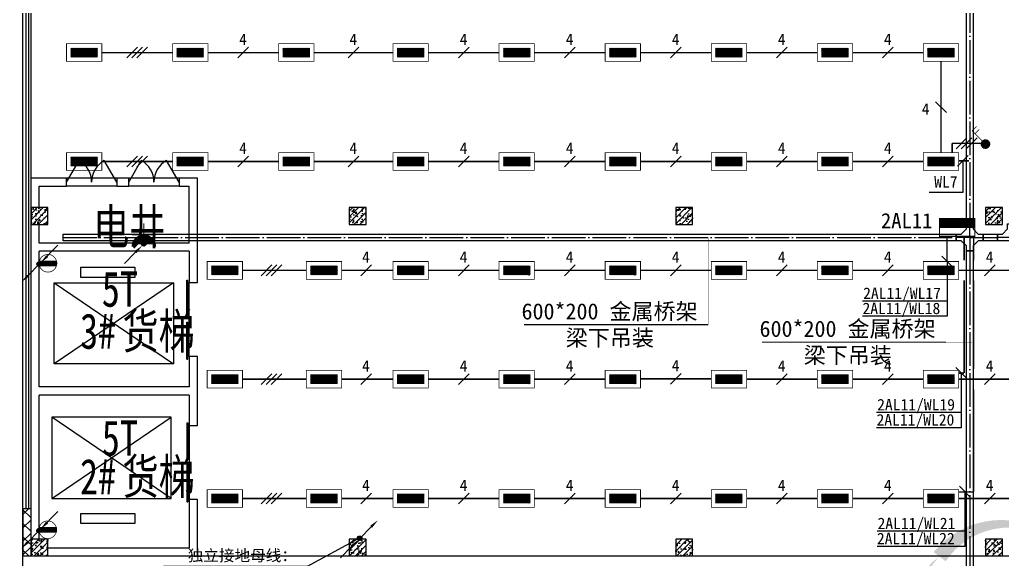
# Model space of a CAD drawing. Header units: millimetres. Extents: x -633009578 to 5705885, y -633235091 to 2571734.
# Drawn here: x 2777481 to 2806670, y 1923800 to 1939829 of the extents above; entities that cross this region are included whole.
import ezdxf

# ---------------------------------------------------------------- set-up
doc = ezdxf.new("R2010")
doc.units = ezdxf.units.MM
doc.header["$LTSCALE"] = 1000
doc.header["$MEASUREMENT"] = 0
doc.linetypes.add('DOTE', pattern=[2.4200000000000004, 2, -0.2, 0.02, -0.2])
doc.layers.get('0').update_dxf_attribs({"color": 9})
for name, color, linetype in [('3T_WOOD', 21, 'Continuous'), ('A-COLUM(柱)', 255, 'Continuous'), ('A-DOOR(门）', 4, 'Continuous'), ('A-F-AREA(计算)', 5, 'Continuous'), ('A-FLOR(看线)', 8, 'Continuous'), ('A-HATH(填充)', 8, 'Continuous'), ('A-STAR(楼梯)', 51, 'Continuous'), ('A-TEXT(房间)', 243, 'Continuous'), ('A-WALL(墙)', 255, 'Continuous'), ('A-WINDOW（窗）', 4, 'Continuous'), ('DIM_MODI', 6, 'Continuous'), ('WALL', 9, 'Continuous'), ('电-弱电平面-箭头', 3, 'Continuous'), ('电-强电平面-标注', 3, 'Continuous'), ('电-强电平面-线缆', 3, 'Continuous'), ('电-桥架', 4, 'Continuous'), ('设备-插座', 3, 'Continuous'), ('设备-照明', 3, 'Continuous'), ('设备-箱柜', 3, 'Continuous')]:
    doc.layers.add(name, color=color, linetype=linetype)
doc.styles.add('_TCH', font='simhei.ttf', dxfattribs={"width": 0.75, "bigfont": 'hztxt.shx'})
doc.styles.add('ELEC-DIM', font='simhei.ttf')
doc.styles.add('IDQSTYLE', font='simhei.ttf', dxfattribs={"width": 0.707, "bigfont": 'hztxt.shx'})

# ---------------------------------------------------------------- blocks, each defined once
blk = doc.blocks.new('$DorLib2D$00000231')
at = {"color": 0}
for p, q in [((-0.4999999999999947, 7.105427357601002e-15), (-0.2500000000000284, 0.4330127018921708)), ((0.5000000000000053, 7.105427357601002e-15), (0.250000000000032, 0.4330127018921708))]:
    blk.add_line(p, q, dxfattribs=at)
for centre, radius, start, end in [((-0.4999999999996803, 3.055333763768431e-13), 0.499999999999681, 0, 59.99999999996344), ((0.5000000000000426, -2.486899575160351e-14), 0.4999999999999835, 120.0000000000366, 180)]:
    blk.add_arc(centre, radius, start, end, dxfattribs=at)
blk = doc.blocks.new('$DORLIB2D$00000127')
at = {"color": 0}
for points in [[(-0.5333333333328483, 0.7948983154366971), (-0.5333333333328483, 0.690405644187237)], [(-0.03333333333284827, 0.7948983154366971), (-0.5333333333328483, 0.7948983154366971)], [(-0.03333333333284827, 0.690405644187237), (-0.5333333333328483, 0.690405644187237)], [(-0.03333333333284827, 0.7948983154366971), (-0.03333333333284827, 0.690405644187237)], [(0.5333333333328483, 0.7948983154366971), (0.03333333333284827, 0.7948983154366971)], [(0.03333333333284827, 0.7948983154366971), (0.03333333333284827, 0.690405644187237)], [(0.5333333333328483, 0.690405644187237), (0.03333333333284827, 0.690405644187237)], [(0.5333333333328483, 0.7948983154366971), (0.5333333333328483, 0.690405644187237)], [(0.5, 0.4999999999999858), (-0.5, 0.4999999999999858)]]:
    blk.add_lwpolyline(points, dxfattribs=at)
blk = doc.blocks.new('_FZH')
h = blk.add_hatch()
h.set_pattern_fill('钢筋混凝土', color=256, scale=0.1, style=0)
h.set_pattern_definition([(45, (0, 0), (-0.1767766952966369, 0.1767766952966369), []), (50, (0, 0), (0.7172601826007535, -0.06275213498259512), [0.07500000000000001, -0.8250000000000001]), (355, (0, 0), (-0.138751333613, 0.7521921337000119), [0.06, -0.66]), (100.4514, (0.05977168000000001, -0.00522934), (0.5785093817140216, 0.6894395420609536), [0.06374019, -0.701142112]), (46.1842, (0, 0.2), (1.067241048625645, -0.1655190143290181), [0.1125, -1.2375]), (96.6356, (0.088936745, 0.186206693), (0.9346627055487033, 0.9741178709004418), [0.095610288, -1.051713]), (351.1842, (0, 0.2), (0.9346619451336272, 0.9741186009253247), [0.09000000000000001, -0.9900000000000001]), (21, (0.1, 0.15), (0.5969070521184617, -0.4026188906653388), [0.07500000000000001, -0.8250000000000001]), (326, (0.1, 0.15), (0.2433153319215824, 0.7251500450468529), [0.06, -0.66]), (71.4514, (0.149742233, 0.116448394), (0.84022262858149, 0.3225304967099524), [0.06374019, -0.701142112]), (37.50000000000001, (0, 0), (0.01215985531729062, 0.3328938538313115), [0, -0.652, 0, -0.67, 0, -0.6625000000000001]), (7.499999999999999, (0, 0), (0.2630695374421486, 0.3944117118823603), [0, -0.382, 0, -0.637, 0, -0.2525]), (-32.5, (-0.223, 0), (0.533822436172409, -0.02255487173437976), [0, -0.25, 0, -0.78, 0, -1.035]), (-42.5, (-0.323, 0), (0.5831861693423862, 0.1001049823323177), [0, -0.325, 0, -0.518, 0, -0.735])])
h.paths.add_polyline_path([(-0.5, -0.5), (0.5, -0.5), (0.5, 0.5), (-0.5, 0.5)])
blk.add_lwpolyline([(-0.5, -0.5), (0.5, -0.5), (0.5, 0.5), (-0.5, 0.5)], close=True)
blk = doc.blocks.new('$TCHSYS$WIN2D')
for p, q in [((-0.5, 0.5), (0.5, 0.5)), ((-0.5, 0.5), (-0.4999999999999999, -0.5)), ((0.5, 0.1666666666666666), (-0.5, 0.1666666666666666)), ((0.5, -0.1666666666666667), (-0.5, -0.1666666666666667)), ((-0.4999999999999999, -0.5), (0.5, -0.5))]:
    blk.add_line(p, q)
blk = doc.blocks.new('9-3-1')
at = {"layer": 'A-HATH(填充)'}
h = blk.add_hatch(dxfattribs=at)
h.set_pattern_fill('多孔材料', color=256, scale=100, style=0)
h.set_pattern_definition([(45, (-1310357.920547385, -2.793967723846436e-09), (-200.0002033111466, 200.0002033111467), []), (135, (-1310357.920547385, -2.793967723846436e-09), (-200.0002033111467, -200.0002033111466), [])])
h.paths.add_polyline_path([(1121940.598288325, 1245922.080887664), (1121940.598288322, 1247322.080887347), (1121700.598288321, 1247322.080887347), (1121700.598288325, 1245922.080887664)])
at = {"layer": 'A-DOOR(门）'}
for p, q in [((1124490.598288379, 1257142.080887664), (1122990.598288379, 1257142.080887664)), ((1124490.598288379, 1256902.080887664), (1122990.598288379, 1256902.080887664)), ((1126340.598288351, 1257142.080887664), (1124840.598288351, 1257142.080887664)), ((1126340.598288351, 1256902.080887664), (1124840.598288351, 1256902.080887664))]:
    blk.add_line(p, q, dxfattribs=at)
at = {"layer": 'A-F-AREA(计算)'}
blk.add_lwpolyline([(1121700.575826842, 1313862.080936), (1255980.575826842, 1313862.080936), (1255980.575826842, 1177782.080936), (1121700.575826842, 1177782.080936)], close=True, dxfattribs=at)
at = {"layer": 'A-FLOR(看线)'}
blk.add_lwpolyline([(1122440.598288325, 1245922.080887664), (1188740.598288325, 1245922.080887664)], dxfattribs=at)
at = {"layer": 'A-STAR(楼梯)'}
for points in [[(1123421.714317804, 1254197.802236868), (1123421.714317804, 1254497.802236868), (1125021.714317804, 1254497.802236868), (1125021.714317804, 1254197.802236868)], [(1126175.243463152, 1254038.481214155), (1126175.243463152, 1251628.481214155), (1122625.243463152, 1251628.481214155), (1122625.243463152, 1254038.481214155)], [(1126103.462873227, 1247632.080887426), (1126103.462873227, 1250042.080887426), (1122553.462873227, 1250042.080887426), (1122553.462873227, 1247632.080887426)], [(1123421.714317804, 1246888.389134996), (1123421.714317804, 1247188.389134996), (1125021.714317804, 1247188.389134996), (1125021.714317804, 1246888.389134996)]]:
    blk.add_lwpolyline(points, close=True, dxfattribs=at)
for points in [[(1122625.243463152, 1254038.481214155), (1126175.243463152, 1251628.481214155)], [(1126175.243463152, 1254038.481214155), (1122625.243463152, 1251628.481214155)], [(1122553.462873227, 1247632.080887426), (1126103.462873227, 1250042.080887426)], [(1126103.462873227, 1247632.080887426), (1122553.462873227, 1250042.080887426)]]:
    blk.add_lwpolyline(points, dxfattribs=at)
at = {"layer": 'A-WALL(墙)'}
for p, q in [((1121940.598288116, 1256272.080887693), (1121940.598288143, 1257142.08088775)), ((1122990.598288574, 1257142.080887746), (1121940.598288143, 1257142.08088775)), ((1122180.598288133, 1256272.080887693), (1122180.598288143, 1256902.080887658)), ((1122180.598288143, 1256902.080887658), (1122990.598288573, 1256902.080887762)), ((1122990.598288573, 1256902.080887762), (1122990.598288574, 1257142.080887746)), ((1124840.598288573, 1257142.080887746), (1124490.598288573, 1257142.080887746)), ((1124490.598288573, 1257142.080887746), (1124490.598288574, 1256902.080887762)), ((1124490.598288574, 1256902.080887762), (1124840.598288573, 1256902.080887762)), ((1124840.598288573, 1256902.080887762), (1124840.598288573, 1257142.080887746)), ((1126880.59828844, 1257142.08088775), (1126340.598288574, 1257142.080887746)), ((1126340.598288574, 1257142.080887746), (1126340.598288573, 1256902.080887762)), ((1126340.598288573, 1256902.080887762), (1126640.598288606, 1256902.080887658)), ((1126640.598288607, 1255212.080888424), (1126640.598288606, 1256902.080887658)), ((1126880.598288619, 1255092.080888363), (1126880.59828844, 1257142.08088775)), ((1121940.598288385, 1255092.080888363), (1121940.598288299, 1255772.080887692)), ((1122180.59828848, 1255212.080888424), (1122180.598288428, 1255772.080887693)), ((1126640.598288607, 1255212.080888424), (1122180.59828848, 1255212.080888424)), ((1121940.598288385, 1250822.080887864), (1121940.598288385, 1255092.080888363)), ((1122180.59828837, 1250942.080887901), (1122180.59828837, 1254972.080888357)), ((1126640.598288603, 1254972.080888357), (1122180.59828837, 1254972.080888357)), ((1126640.598288603, 1254972.080888357), (1126640.598288651, 1254042.080887347)), ((1126880.598288576, 1254042.080887347), (1126880.598288619, 1255092.080888363)), ((1126640.598288651, 1254042.080887347), (1126880.598288576, 1254042.080887347)), ((1126880.598288576, 1251842.080887855), (1126640.598288652, 1251842.080887855)), ((1126640.598288652, 1251842.080887855), (1126640.598288605, 1250942.080887901)), ((1126880.59828862, 1250822.080887864), (1126880.598288576, 1251842.080887855)), ((1121940.598288385, 1246422.080887664), (1121940.598288385, 1250822.080887864)), ((1126640.598288605, 1250942.080887901), (1122180.59828837, 1250942.080887901)), ((1126880.598288577, 1249802.080887855), (1126880.59828862, 1250822.080887864)), ((1122180.598288385, 1246422.080887664), (1122180.598288458, 1250702.080887821)), ((1126640.598288575, 1250702.080887821), (1122180.598288458, 1250702.080887821)), ((1126640.598288575, 1250702.080887821), (1126640.59828865, 1249802.080887855)), ((1126640.59828865, 1249802.080887855), (1126880.598288577, 1249802.080887855)), ((1126880.598288552, 1247602.080888364), (1126640.59828865, 1247602.080888364)), ((1126640.59828865, 1247602.080888364), (1126640.598288575, 1246162.080887763)), ((1126880.598288566, 1245922.080887668), (1126880.598288552, 1247602.080888364)), ((1122440.598288553, 1246162.080887692), (1126640.598288575, 1246162.080887763)), ((1122440.598288553, 1245922.080887686), (1126880.598288566, 1245922.080887668))]:
    blk.add_line(p, q, dxfattribs=at)
at = {"layer": 'DIM_MODI', "color": 8}
blk.add_lwpolyline([(1152824.127306806, 1244191.103132453, 0, 450, 0.5), (1152824.127306806, 1245902.492323054, 0, 450, 0.5), (1148929.296649851, 1245902.492323054, 0, 450, 0.5), (1148929.296649851, 1243652.492323054, 0, 450, 0.5)], format="xyseb", dxfattribs=at)
at = {"layer": 'WALL'}
for p, q in [((1121940.598288322, 1247322.080887347), (1121700.598288321, 1247322.080887347)), ((1121700.598288321, 1247322.080887347), (1121700.598288325, 1245922.080887664)), ((1121940.598288325, 1245922.080887664), (1121940.598288322, 1247322.080887347)), ((1121700.598288325, 1245922.080887664), (1121940.598288325, 1245922.080887664))]:
    blk.add_line(p, q, dxfattribs=at)
at = {"layer": 'A-COLUM(柱)', "xscale": 500, "yscale": 500, "zscale": 500}
for p in [(1122190.598288325, 1256022.080887664), (1131640.598288325, 1256022.080887664), (1141340.598288325, 1256022.080887664), (1150540.598288325, 1256022.080887664), (1122190.598288325, 1246172.080887664), (1131640.598288325, 1246172.080887664), (1141340.598288325, 1246172.080887664), (1150540.598288325, 1246172.080887664)]:
    blk.add_blockref('_FZH', p, dxfattribs=at)
at = {"layer": 'A-DOOR(门）', "extrusion": (0, 0, -1), "xscale": -1500, "yscale": 1500, "zscale": 1500}
for p in [(-1123740.598288379, 1257022.080887664), (-1125590.598288351, 1257022.080887664)]:
    blk.add_blockref('$DorLib2D$00000231', p, dxfattribs=at)
at = {"layer": 'A-DOOR(门）', "extrusion": (0, 0, -1), "xscale": 2200, "yscale": 240, "zscale": 2200, "rotation": 269.9999999999876}
blk.add_blockref('$DORLIB2D$00000127', (-1126760.59828862, 1252942.080887592), dxfattribs=at)
at = {"layer": 'A-DOOR(门）', "xscale": 2200, "yscale": 240, "zscale": 2200, "rotation": 90.00000000000557}
blk.add_blockref('$DORLIB2D$00000127', (1126760.59828862, 1248702.080888001), dxfattribs=at)
at = {"layer": 'A-WINDOW（窗）', "extrusion": (0, 0, -1), "xscale": 52000, "yscale": 240, "zscale": 52000, "rotation": 90.00000000000001}
blk.add_blockref('$TCHSYS$WIN2D', (-1121820.598288325, 1273322.080887707), dxfattribs=at)
at = {"layer": 'A-TEXT(房间)', "style": '_TCH', "width": 0.75}
for s, p in [('电井', (1123784.508104595, 1255175.844986567)), ('5T', (1124042.087935688, 1253325.03487595)), ('3#', (1123395.847300376, 1252075.744273152)), ('货梯', (1124655.847300376, 1252075.744273152)), ('5T', (1124042.087935688, 1248901.133109952)), ('2#', (1123395.847300376, 1247755.559883543)), ('货梯', (1124655.847300376, 1247755.559883543))]:
    blk.add_text(s, height=1050, dxfattribs=at).set_placement(p)
blk = doc.blocks.new('*X353')
at = {"color": 0, "linetype": 'Continuous'}
for p, q in [((277.1059544658493, 221.9516255332986), (279.536990929048, 224.3826619964973)), ((277.1059544658493, 222.2344682457732), (279.2541482165735, 224.3826619964973)), ((277.1059544658493, 222.5173109582479), (278.9713055040988, 224.3826619964973)), ((277.1059544658493, 222.8001536707225), (278.6884627916242, 224.3826619964973)), ((277.1059544658493, 223.0829963831971), (278.4056200791496, 224.3826619964973)), ((277.1059544658493, 223.3658390956717), (278.122777366675, 224.3826619964973)), ((277.1059544658493, 223.6486818081463), (277.8399346542004, 224.3826619964973)), ((277.1059544658493, 223.9315245206209), (277.5570919417257, 224.3826619964973)), ((277.1059544658493, 224.2143672330955), (277.2742492292511, 224.3826619964973)), ((277.3198336415227, 221.8826619964973), (279.8198336415227, 224.3826619964973)), ((277.6026763539973, 221.8826619964973), (280.1026763539973, 224.3826619964973)), ((277.8855190664719, 221.8826619964973), (280.3855190664719, 224.3826619964973)), ((278.1683617789465, 221.8826619964973), (280.6683617789466, 224.3826619964973)), ((278.4512044914212, 221.8826619964973), (280.9512044914212, 224.3826619964973)), ((278.7340472038958, 221.8826619964973), (281.2340472038958, 224.3826619964973)), ((279.0168899163704, 221.8826619964973), (281.5168899163704, 224.3826619964973)), ((279.299732628845, 221.8826619964973), (281.799732628845, 224.3826619964973)), ((279.5825753413196, 221.8826619964973), (282.0825753413196, 224.3826619964973)), ((279.8654180537943, 221.8826619964973), (282.3654180537943, 224.3826619964973)), ((280.1482607662689, 221.8826619964973), (282.6482607662689, 224.3826619964973)), ((280.4311034787435, 221.8826619964973), (282.9311034787435, 224.3826619964973)), ((280.7139461912181, 221.8826619964973), (283.2139461912181, 224.3826619964973)), ((280.9967889036927, 221.8826619964973), (283.4967889036927, 224.3826619964973)), ((281.2796316161674, 221.8826619964973), (283.7796316161674, 224.3826619964973)), ((281.5624743286419, 221.8826619964973), (284.062474328642, 224.3826619964973)), ((281.8453170411166, 221.8826619964973), (284.3453170411166, 224.3826619964973)), ((282.1281597535912, 221.8826619964973), (284.6059544658494, 224.3604567087555)), ((282.4110024660658, 221.8826619964973), (284.6059544658494, 224.0776139962809)), ((282.6938451785405, 221.8826619964973), (284.6059544658494, 223.7947712838063)), ((282.976687891015, 221.8826619964973), (284.6059544658494, 223.5119285713317)), ((283.2595306034897, 221.8826619964973), (284.6059544658494, 223.229085858857)), ((283.5423733159643, 221.8826619964973), (284.6059544658494, 222.9462431463824)), ((283.8252160284389, 221.8826619964973), (284.6059544658494, 222.6634004339078)), ((284.1080587409135, 221.8826619964973), (284.6059544658494, 222.3805577214332)), ((284.3909014533882, 221.8826619964973), (284.6059544658494, 222.0977150089586))]:
    blk.add_line(p, q, dxfattribs=at)
blk = doc.blocks.new('HC000062')
at = {"color": 0, "linetype": 'Continuous', "const_width": 0.2}
for points in [[(-4.97662087547036, 2.499999999999943), (5.023379124529697, 2.499999999999943), (5.023379124529697, -2.500000000000057), (-4.97662087547036, -2.500000000000057), (-4.97662087547036, 2.499999999999943)], [(-3.72662087547036, 1.25), (-3.72662087547036, -1.250000000000057), (3.773379124529697, -1.250000000000057), (3.773379124529697, 1.25), (-3.72662087547036, 1.25)]]:
    blk.add_lwpolyline(points, dxfattribs=at)
at = {"color": 0, "linetype": 'Continuous'}
blk.add_blockref('*X353', (-280.8325753413197, -223.1326619964974), dxfattribs=at)
at = {"color": 0, "style": 'IDQSTYLE', "width": 0.7}
blk.add_attdef('PSFHATT', (7.023379124529697, -2.500000000000057), '', height=2.5, dxfattribs=at)
blk = doc.blocks.new('*X27')
at = {"color": 0}
for p, q in [((99.8306862801869, 192.7445173280992), (101.9907448318158, 194.9045758797282)), ((99.8306862801869, 193.1687813968112), (101.5664807631039, 194.9045758797282)), ((99.8306862801869, 193.5930454655231), (101.142216694392, 194.9045758797282)), ((99.8306862801869, 194.017309534235), (100.71795262568, 194.9045758797282)), ((99.8306862801869, 194.441573602947), (100.2936885569681, 194.9045758797282)), ((99.8306862801869, 194.8658376716589), (99.86942448825616, 194.9045758797282)), ((99.91500890052772, 192.4045758797282), (102.4150089005277, 194.9045758797282)), ((100.3392729692396, 192.4045758797282), (102.8392729692397, 194.9045758797282)), ((100.7635370379516, 192.4045758797282), (103.2635370379516, 194.9045758797282)), ((101.1878011066635, 192.4045758797282), (103.6878011066635, 194.9045758797282)), ((101.6120651753754, 192.4045758797282), (104.1120651753754, 194.9045758797282)), ((102.0363292440874, 192.4045758797282), (104.5363292440874, 194.9045758797282)), ((102.4605933127993, 192.4045758797282), (104.9605933127993, 194.9045758797282)), ((102.8848573815112, 192.4045758797282), (105.3848573815112, 194.9045758797282)), ((103.3091214502232, 192.4045758797282), (105.8091214502232, 194.9045758797282)), ((103.7333855189351, 192.4045758797282), (106.2333855189351, 194.9045758797282)), ((104.157649587647, 192.4045758797282), (106.657649587647, 194.9045758797282)), ((104.5819136563589, 192.4045758797282), (107.0819136563589, 194.9045758797282)), ((105.0061777250709, 192.4045758797282), (107.5061777250709, 194.9045758797282)), ((105.4304417937828, 192.4045758797282), (107.9304417937828, 194.9045758797282)), ((105.8547058624947, 192.4045758797282), (108.3547058624947, 194.9045758797282)), ((106.2789699312067, 192.4045758797282), (108.7789699312067, 194.9045758797282)), ((106.7032339999186, 192.4045758797282), (109.2032339999186, 194.9045758797282)), ((107.1274980686305, 192.4045758797282), (109.6274980686305, 194.9045758797282)), ((107.5517621373425, 192.4045758797282), (109.8306862801869, 194.6835000225726)), ((107.9760262060544, 192.4045758797282), (109.8306862801869, 194.2592359538607)), ((108.4002902747663, 192.4045758797282), (109.8306862801869, 193.8349718851487)), ((108.8245543434782, 192.4045758797282), (109.8306862801869, 193.4107078164368)), ((109.2488184121902, 192.4045758797282), (109.8306862801869, 192.9864437477249)), ((109.6730824809021, 192.4045758797282), (109.8306862801869, 192.562179679013))]:
    blk.add_line(p, q, dxfattribs=at)
blk = doc.blocks.new('HC000427')
at = {"color": 0, "linetype": 'Continuous', "const_width": 0.3}
blk.add_lwpolyline([(5, 2.5), (-5, 2.5), (-5, -2.5), (5, -2.5)], close=True, dxfattribs=at)
blk.add_lwpolyline([(5, 0), (-5, 0)], dxfattribs=at)
at = {"color": 0, "linetype": 'Continuous'}
blk.add_blockref('*X27', (-104.8306862801869, -194.9045758797282), dxfattribs=at)
at = {"color": 0, "style": 'IDQSTYLE', "width": 0.7}
blk.add_attdef('PSFHATT', (7, -2.5), '', height=2.5, dxfattribs=at)
blk = doc.blocks.new('*X157')
at = {"color": 0, "linetype": 'Continuous'}
for p, q in [((261.9988066744281, 135.850956910748), (263.2375091559566, 137.0896593922765)), ((262.0234026256783, 135.5927101495236), (263.4957559171792, 137.0650634410244)), ((262.0463461952987, 136.1813391440932), (262.9071269225657, 137.0421198713602)), ((262.0884022348038, 135.3748670461744), (263.7135990205094, 137.00006383188)), ((262.1829592200917, 135.1865813189878), (263.9018847477136, 136.9055068466096)), ((262.3023466942452, 135.0231260806666), (264.0653399860179, 136.7861193724393)), ((262.4446987243758, 134.8826353983226), (264.205830668362, 136.6437673423088)), ((262.6100901587723, 134.7651841202445), (264.3232819464568, 136.478375907929)), ((262.8005700291263, 134.6728212781239), (264.4156447885779, 136.2878960375755)), ((263.0211904412342, 134.6105989777572), (264.4778670889456, 136.0672756254685)), ((263.2836307586351, 134.5901965826834), (264.4982694840214, 135.8048353080697)), ((263.6234742990336, 134.6471974106073), (264.4412686561033, 135.464991767677))]:
    blk.add_line(p, q, dxfattribs=at)
blk = doc.blocks.new('HC000107')
at = {"color": 0, "linetype": 'Continuous', "const_width": 0.2}
for points in [[(0.8838834764831067, 2.133883476483163), (3.75, 5), (5, 3.75)], [(2.898879886034138, 4.275409520972289), (4.191507707965854, 3.019373591507303)]]:
    blk.add_lwpolyline(points, dxfattribs=at)
blk.add_lwpolyline([(0.88388347648322, 0.3661165235168934, 0.1989123673796338), (1.249999999999944, 1.250000000000057, 0.1989123673796269), (0.8838834764831636, 2.13388347648322, 0.1989123673796352), (4.172009959724221e-16, 2.5, 0.1989123673796539), (-0.8838834764831627, 2.13388347648322, 0.1989123673796721), (-1.250000000000056, 1.250000000000057, 0.1989123673796564), (-0.8838834764832764, 0.3661165235168368, 0.198912367379673), (0, 0, 0.198912367379652)], format="xyb", close=True, dxfattribs=at)
at = {"color": 0, "linetype": 'Continuous'}
blk.add_blockref('*X157', (-263.2487560761182, -134.5897099905746), dxfattribs=at)
at = {"color": 0, "style": 'IDQSTYLE', "width": 0.7}
blk.add_attdef('PSFHATT', (7, -1e-08), '', height=2.5, dxfattribs=at)
blk = doc.blocks.new('*X167')
at = {"color": 0, "linetype": 'Continuous'}
for p, q in [((282.1351194197267, 228.1121613370744), (282.788461359996, 228.7655032773438)), ((282.1375325831522, 227.8317317880253), (283.0713040724706, 228.7655032773438)), ((282.1645809804571, 228.4244656102795), (282.5056186475214, 228.7655032773438)), ((282.1803573023538, 227.5917137947523), (283.3541467849452, 228.7655032773438)), ((282.1940425411876, 228.7367698834846), (282.2227759350467, 228.7655032773438)), ((282.371306935727, 227.4998207156509), (283.6369894974198, 228.7655032773438)), ((282.6541496482016, 227.4998207156509), (283.9198322098945, 228.7655032773438)), ((282.9369923606762, 227.4998207156509), (284.2026749223691, 228.7655032773438)), ((283.2198350731508, 227.4998207156509), (284.4855176348437, 228.7655032773438)), ((283.5026777856254, 227.4998207156509), (284.7683603473183, 228.7655032773438)), ((283.7855204981, 227.4998207156509), (285.051203059793, 228.7655032773438)), ((284.0683632105747, 227.4998207156509), (285.3340457722675, 228.7655032773438)), ((284.3512059230493, 227.4998207156509), (285.6168884847422, 228.7655032773438)), ((284.6340486355239, 227.4998207156509), (285.8997311972168, 228.7655032773438)), ((284.9168913479985, 227.4998207156509), (286.1825739096914, 228.7655032773438)), ((285.1997340604731, 227.4998207156509), (286.4654166221661, 228.7655032773438)), ((285.4825767729478, 227.4998207156509), (286.7482593346406, 228.7655032773438)), ((285.7654194854224, 227.4998207156509), (287.0311020471153, 228.7655032773438)), ((286.048262197897, 227.4998207156509), (287.0747267816487, 228.5262852994026)), ((286.3311049103716, 227.4998207156509), (287.1101021841678, 228.278817989447)), ((286.6139476228462, 227.4998207156509), (287.0925480438297, 227.9784211366343)), ((286.8967903353209, 227.4998207156509), (287.058058273935, 227.6610886542651))]:
    blk.add_line(p, q, dxfattribs=at)
blk = doc.blocks.new('HC000060')
at = {"color": 0, "linetype": 'Continuous'}
for p, q in [((-2.409201328935637, 0.632841280846435), (-2.487305495367423, -0.1950939787584502)), ((-2.409201328935637, 0.632841280846435), (2.434576153643775, 0.632841280846435)), ((2.512722873746839, 0.08616881272882893), (2.434576153643775, 0.632841280846435)), ((2.434576153643775, -0.6328412808464918), (2.512722873746839, 0.08616881272882893)), ((-2.487305495367423, -0.1950939787584502), (-2.409201328935637, -0.6328412808464918)), ((-2.409201328935637, -0.6328412808464918), (2.434576153643775, -0.6328412808464918))]:
    blk.add_line(p, q, dxfattribs=at)
at = {"color": 0, "linetype": 'Continuous', "const_width": 0.2}
blk.add_lwpolyline([(1.767766952966383, -1.76776695296644, 0.1989123673796617), (2.5, 0, 0.1989123673796613), (1.767766952966326, 1.767766952966326, 0.198912367379653), (5.688547235257176e-14, 2.499999999999943, 0.1989123673796647), (-1.767766952966326, 1.767766952966327, 0.1989123673796613), (-2.5, 1.951292859901378e-16, 0.1989123673796761), (-1.767766952966326, -1.76776695296644, 0.1989123673796719), (5.605112457073696e-14, -2.500000000000057, 0.1989123673796541)], format="xyb", close=True, dxfattribs=at)
at = {"color": 0, "linetype": 'Continuous'}
blk.add_blockref('*X167', (-284.6059544658493, -228.1326619964973), dxfattribs=at)
at = {"color": 0, "style": 'IDQSTYLE', "width": 0.7}
blk.add_attdef('PSFHATT', (4.512722873746839, -2.500000010000057), '', height=2.5, dxfattribs=at)
blk = doc.blocks.new('*X25')
at = {"color": 0, "linetype": 'Continuous'}
for p, q in [((192.590110055903, 446.7242872143482), (193.9264208598343, 448.0605980182795)), ((192.6512440212146, 447.2096852483717), (193.4410228258108, 447.9994640529679)), ((192.666080612941, 446.3759937026742), (194.2747143715083, 447.9846274612416)), ((192.8122309321682, 446.0978799531896), (194.552828120993, 447.8384771420143)), ((193.0126674313866, 445.874052383696), (194.7766556904866, 447.6380406427959)), ((193.2651240367983, 445.7022449203958), (194.9484631537868, 447.3855840373842)), ((193.5780466605768, 445.5909034754624), (195.0598045987202, 447.0726614136058)), ((193.9838870800477, 445.5724798262212), (195.0782282479613, 446.6668209941349))]:
    blk.add_line(p, q, dxfattribs=at)
blk = doc.blocks.new('HC001444')
at = {"color": 0, "linetype": 'Continuous'}
for p, q in [((5.312014027897709, 5.362594416008807), (0.4698776614111466, 0.4121164681388052)), ((1.307398633798584e-12, -0.05776119327106244), (-3.105492900473507, -3.232738715067399))]:
    blk.add_line(p, q, dxfattribs=at)
for points in [[(2.301209466909763, 2.284423861441751, 0.8, 0, 0), (0.4698776614111466, 0.4121164681388052, 0, 0, 0)], [(-3.105492900473507, -3.232738715067399, 0.8, 0, 0), (-5.057392361377197, -5.119309791711203, 0, 0, 0)]]:
    blk.add_lwpolyline(points, format="xyseb", dxfattribs=at)
blk.add_circle((0, 0), 0.625, dxfattribs=at)
at = {"color": 0, "linetype": 'Continuous', "xscale": 0.5, "yscale": 0.5, "zscale": 0.5}
blk.add_blockref('*X25', (-96.91845018383214, -223.4069038532592), dxfattribs=at)
at = {"color": 0, "style": 'IDQSTYLE', "width": 0.7}
blk.add_attdef('PSFHATT', (7.312014027897709, -5.119309791711203), '', height=2.5, dxfattribs=at)
blk = doc.blocks.new('*X164')
at = {"color": 0, "linetype": 'Continuous'}
for p, q in [((159.595646846908, 156.7672197221619), (159.6233466819307, 156.7949195571846)), ((159.6640079704214, 156.5527381332005), (159.9061893944054, 156.7949195571846)), ((159.747532531186, 156.3534199814905), (160.18903210688, 156.7949195571846)), ((159.8446775338837, 156.1677222717137), (160.4718748193546, 156.7949195571846)), ((159.9544025265515, 155.9946045519069), (160.7547175318292, 156.7949195571846)), ((160.0760273856543, 155.833386698535), (161.0375602443038, 156.7949195571846)), ((160.2091522122192, 155.6836688126253), (161.3204029567785, 156.7949195571846)), ((160.3536147760518, 155.5452886639833), (161.6032456692531, 156.7949195571846)), ((160.5094741859558, 155.4183053614127), (161.8860883817277, 156.7949195571846)), ((160.6770167777584, 155.3030052407406), (162.1689310942023, 156.7949195571846)), ((160.8567856433337, 155.1999313938414), (162.451773806677, 156.7949195571846)), ((161.0496413096342, 155.1099443476672), (162.7346165191516, 156.7949195571846)), ((161.2568708631404, 155.0343311886988), (163.0174592316262, 156.7949195571846)), ((161.4803825063601, 154.9750001194438), (163.3003019441008, 156.7949195571846)), ((161.7230685552892, 154.9348434558983), (163.5831446565754, 156.7949195571846)), ((161.9895441276247, 154.9184763157592), (163.86598736905, 156.7949195571846)), ((162.2878715788766, 154.9339610545365), (164.4937876543064, 157.1398771299663)), ((162.6346011340941, 154.9978478972794), (164.4299008115636, 156.7931475747489)), ((163.0778250055067, 155.1582290562173), (164.2695196526256, 156.3499237033363))]:
    blk.add_line(p, q, dxfattribs=at)
blk = doc.blocks.new('HC000134')
at = {"color": 0, "linetype": 'Continuous', "const_width": 0.2}
blk.add_lwpolyline([(-2.5, 5, 0.198912367379654), (-1.767766952966213, 3.232233047033674, 0.1989123673796558), (-4.592273826913179e-16, 2.5, 0.1989123673796559), (1.767766952966213, 3.232233047033674, 0.1989123673796541), (2.5, 4.999999999999999)], format="xyb", dxfattribs=at)
for points in [[(-2.421006983541702, 4.37652170395188), (2.421006983541702, 4.37652170395188)], [(-2.549372027147456, 2.476391871554483), (2.483025305961291, 2.476391871554483)], [(0, 2.5), (0, 0)]]:
    blk.add_lwpolyline(points, dxfattribs=at)
at = {"color": 0, "linetype": 'Continuous'}
blk.add_blockref('*X164', (-162.0093508556101, -152.4183978532327), dxfattribs=at)
at = {"color": 0, "style": 'IDQSTYLE', "width": 0.7}
blk.add_attdef('PSFHATT', (4.500000010000001, 0), '', height=2.5, dxfattribs=at)
blk = doc.blocks.new('*X126')
at = {"color": 0, "linetype": 'Continuous'}
for p, q in [((192.590110055903, 446.7242872143482), (193.9264208598343, 448.0605980182795)), ((192.6512440212146, 447.2096852483717), (193.4410228258108, 447.9994640529679)), ((192.666080612941, 446.3759937026742), (194.2747143715083, 447.9846274612416)), ((192.8122309321682, 446.0978799531896), (194.552828120993, 447.8384771420143)), ((193.0126674313866, 445.874052383696), (194.7766556904866, 447.6380406427959)), ((193.2651240367983, 445.7022449203958), (194.9484631537868, 447.3855840373842)), ((193.5780466605768, 445.5909034754624), (195.0598045987202, 447.0726614136058)), ((193.9838870800477, 445.5724798262212), (195.0782282479613, 446.6668209941349))]:
    blk.add_line(p, q, dxfattribs=at)
blk = doc.blocks.new('HC001447')
at = {"color": 0, "linetype": 'Continuous'}
blk.add_line((-5.469508829517324, -5.531426259851287), (-2.364015929042509, -2.356448738054951), dxfattribs=at)
blk.add_lwpolyline([(-2.364015929042509, -2.356448738054951, 0.8, 0, 0), (-0.4121164681388194, -0.4698776614111466, 0, 0, 0)], format="xyseb", dxfattribs=at)
blk.add_circle((0, 0), 0.625, dxfattribs=at)
at = {"color": 0, "linetype": 'Continuous', "xscale": 0.5, "yscale": 0.5, "zscale": 0.5}
blk.add_blockref('*X126', (-96.91845018383214, -223.4069038532592), dxfattribs=at)
at = {"color": 0, "style": 'IDQSTYLE', "width": 0.7}
blk.add_attdef('PSFHATT', (2.62500001, -5.531426259851287), '', height=2.5, dxfattribs=at)
blk = doc.blocks.new('*X134')
at = {"color": 0, "linetype": 'Continuous'}
for p, q in [((192.590110055903, 446.7242872143482), (193.9264208598343, 448.0605980182795)), ((192.6512440212146, 447.2096852483717), (193.4410228258108, 447.9994640529679)), ((192.666080612941, 446.3759937026742), (194.2747143715083, 447.9846274612416)), ((192.8122309321682, 446.0978799531896), (194.552828120993, 447.8384771420143)), ((193.0126674313866, 445.874052383696), (194.7766556904866, 447.6380406427959)), ((193.2651240367983, 445.7022449203958), (194.9484631537868, 447.3855840373842)), ((193.5780466605768, 445.5909034754624), (195.0598045987202, 447.0726614136058)), ((193.9838870800477, 445.5724798262212), (195.0782282479613, 446.6668209941349))]:
    blk.add_line(p, q, dxfattribs=at)
blk = doc.blocks.new('HC001445')
at = {"color": 0, "linetype": 'Continuous'}
for p, q in [((0.1320978050268309, 0.05776119327106244), (3.237590705501646, 3.232738715067399)), ((-5.469508829517324, -5.531426259851287), (-2.364015929042509, -2.356448738054951))]:
    blk.add_line(p, q, dxfattribs=at)
for points in [[(3.237590705501646, 3.232738715067399, 0.8, 0, 0), (5.189490166405335, 5.119309791711203, 0, 0, 0)], [(-2.364015929042509, -2.356448738054951, 0.8, 0, 0), (-0.4121164681388194, -0.4698776614111466, 0, 0, 0)]]:
    blk.add_lwpolyline(points, format="xyseb", dxfattribs=at)
blk.add_circle((0, 0), 0.625, dxfattribs=at)
at = {"color": 0, "linetype": 'Continuous', "xscale": 0.5, "yscale": 0.5, "zscale": 0.5}
blk.add_blockref('*X134', (-96.91845018383214, -223.4069038532592), dxfattribs=at)
at = {"color": 0, "style": 'IDQSTYLE', "width": 0.7}
blk.add_attdef('PSFHATT', (7.189490166405335, -5.531426259851287), '', height=2.5, dxfattribs=at)
blk = doc.blocks.new('G$C5426B98F')
at = {"layer": '设备-箱柜', "color": 6}
for p, q in [((0, 0), (-1502.718682224397, -815.8088769494789)), ((-1502.718682224397, -815.8088769494789), (-5770.856057925615, -815.8088769494789))]:
    blk.add_line(p, q, dxfattribs=at)
at = {"layer": '电-弱电平面-箭头', "color": 4, "xscale": 105, "yscale": 105, "zscale": 105}
blk.add_blockref('HC001445', (61.51194860646501, 27.58350439893547), dxfattribs=at)
at = {"layer": '设备-箱柜', "color": 6, "style": 'ELEC-DIM'}
for s, p in [('独立接地母线：', (-5046.856293669902, -655.0661934000091)), ('热浸镀锌扁钢', (-4461.345431455877, -1275.443169307953))]:
    blk.add_text(s, height=339.8734177215189, dxfattribs=at).set_placement(p)

msp = doc.modelspace()

# ---------------------------------------------------------------- linework, layer by layer
at = {"layer": '电-强电平面-标注'}
for p, q in [((2780981.49786557, 1939008.695948194), (2780663.299814035, 1938690.497896661)), ((2781131.49786557, 1939008.695948194), (2780813.299814035, 1938690.497896661)), ((2781281.49786557, 1939008.695948194), (2780963.299814035, 1938690.497896661)), ((2784281.547865569, 1939008.695948195), (2783963.349814036, 1938690.49789666)), ((2787556.547865569, 1939008.695948195), (2787238.349814036, 1938690.49789666)), ((2790831.547865569, 1939008.695948195), (2790513.349814036, 1938690.49789666)), ((2793981.547865569, 1939008.695948195), (2793663.349814036, 1938690.49789666)), ((2797131.547865569, 1939008.695948195), (2796813.349814036, 1938690.49789666)), ((2800281.547865569, 1939008.695948195), (2799963.349814036, 1938690.49789666)), ((2803431.597865569, 1939008.695948195), (2803113.399814037, 1938690.49789666)), ((2804688.349814035, 1937392.029281522), (2805006.54786557, 1937073.831229989)), ((2805617.351100951, 1936314.481673239), (2805299.153049416, 1935996.283621706)), ((2805767.351100951, 1936314.481673239), (2805449.153049416, 1935996.283621706)), ((2805917.351100951, 1936314.481673239), (2805599.153049416, 1935996.283621706)), ((2780981.49786557, 1935775.362614851), (2780663.299814035, 1935457.164563318)), ((2781131.49786557, 1935775.362614851), (2780813.299814035, 1935457.164563318)), ((2781281.49786557, 1935775.362614851), (2780963.299814035, 1935457.164563318)), ((2784281.547865569, 1935775.362614851), (2783963.349814036, 1935457.164563317)), ((2787556.547865569, 1935775.362614851), (2787238.349814036, 1935457.164563317)), ((2790831.547865569, 1935775.362614851), (2790513.349814036, 1935457.164563317)), ((2793981.547865569, 1935775.362614851), (2793663.349814036, 1935457.164563317)), ((2797131.547865569, 1935775.362614851), (2796813.349814036, 1935457.164563317)), ((2800281.547865569, 1935775.362614851), (2799963.349814036, 1935457.164563317)), ((2803431.597865569, 1935775.362614851), (2803113.399814037, 1935457.164563317)), ((2805656.599025766, 1935793.142137991), (2805338.400974234, 1935474.944086457)), ((2805497.5, 1935634.043112224), (2805497.5, 1934695.5)), ((2805497.5, 1934695.5), (2804500.664556962, 1934695.5)), ((2804867.900974234, 1932804.529281538), (2805186.099025766, 1932486.331230003)), ((2805027, 1932645.430255771), (2805027, 1931019.930255771)), ((2784970.047865591, 1932542.029281524), (2784651.849814056, 1932223.831229991)), ((2785120.047865591, 1932542.029281524), (2784801.849814056, 1932223.831229991)), ((2785270.047865591, 1932542.029281524), (2784951.849814056, 1932223.831229991)), ((2787932.04786559, 1932542.029281525), (2787613.849814057, 1932223.83122999)), ((2790831.54786559, 1932542.029281525), (2790513.349814057, 1932223.83122999)), ((2793981.54786559, 1932542.029281525), (2793663.349814057, 1932223.83122999)), ((2797131.547865569, 1932542.029281538), (2796813.349814036, 1932223.831230003)), ((2800281.54786559, 1932542.029281525), (2799963.349814057, 1932223.83122999)), ((2803431.54786559, 1932542.029281525), (2803113.349814057, 1932223.83122999)), ((2806456.547865569, 1932542.029281538), (2806138.349814036, 1932223.831230003)), ((2805027, 1931469.430255771), (2802519.367088608, 1931469.430255771)), ((2805027, 1931019.930255771), (2802519.367088608, 1931019.930255771)), ((2805284.452134431, 1929495.029281538), (2805602.650185964, 1929176.831230003)), ((2784970.047865591, 1929308.695948191), (2784651.849814056, 1928990.497896658)), ((2785120.047865591, 1929308.695948191), (2784801.849814056, 1928990.497896658)), ((2785270.047865591, 1929308.695948191), (2784951.849814056, 1928990.497896658)), ((2787932.04786559, 1929308.695948191), (2787613.849814057, 1928990.497896657)), ((2790831.54786559, 1929308.695948191), (2790513.349814057, 1928990.497896657)), ((2793981.54786559, 1929308.695948191), (2793663.349814057, 1928990.497896657)), ((2797131.547865569, 1929318.820453743), (2796813.349814036, 1929000.622402208)), ((2800281.54786559, 1929308.695948191), (2799963.349814057, 1928990.497896657)), ((2803431.54786559, 1929308.695948191), (2803113.349814057, 1928990.497896657)), ((2805443.551160197, 1929335.930255771), (2805443.551160197, 1927710.430255771)), ((2806456.547865569, 1929308.695948195), (2806138.349814036, 1928990.49789666)), ((2805443.551160197, 1928159.930255771), (2802935.918248805, 1928159.930255771)), ((2805443.551160197, 1927710.430255771), (2802935.918248805, 1927710.430255771)), ((2805396.952134431, 1925969.265692454), (2805715.150185964, 1925651.067640919)), ((2784970.047865591, 1925763.599025773), (2784651.849814056, 1925445.40097424)), ((2785120.047865591, 1925763.599025773), (2784801.849814056, 1925445.40097424)), ((2785270.047865591, 1925763.599025773), (2784951.849814056, 1925445.40097424)), ((2787932.04786559, 1925763.599025774), (2787613.849814057, 1925445.400974239)), ((2790831.54786559, 1925763.599025774), (2790513.349814057, 1925445.400974239)), ((2793981.54786559, 1925763.599025774), (2793663.349814057, 1925445.400974239)), ((2797131.547865569, 1925763.599025767), (2796813.349814036, 1925445.400974233)), ((2800281.54786559, 1925763.599025774), (2799963.349814057, 1925445.400974239)), ((2803431.54786559, 1925763.599025774), (2803113.349814057, 1925445.400974239)), ((2805556.051160197, 1925810.166666687), (2805556.051160197, 1924184.666666687)), ((2806456.547865569, 1925763.599025767), (2806138.349814036, 1925445.400974233)), ((2805556.051160197, 1924634.166666687), (2802946.987341771, 1924634.166666687)), ((2805556.051160197, 1924184.666666687), (2802946.987341771, 1924184.666666687))]:
    msp.add_line(p, q, dxfattribs=at)
at = {"layer": '电-强电平面-线缆', "color": 1, "linetype": 'Continuous', "const_width": 45}
for points in [[(2779922.448839803, 1938849.596922427), (2782022.348839803, 1938849.596922427)], [(2783072.548839803, 1938849.596922427), (2785172.348839803, 1938849.596922427)], [(2786222.548839803, 1938849.596922427), (2788572.348839803, 1938849.596922427)], [(2789622.548839803, 1938849.596922427), (2791722.348839803, 1938849.596922427)], [(2792772.548839803, 1938849.596922427), (2794872.348839803, 1938849.596922427)], [(2795922.548839803, 1938849.596922427), (2798022.348839803, 1938849.596922427)], [(2799072.548839803, 1938849.596922427), (2801172.348839803, 1938849.596922427)], [(2802222.548839803, 1938849.596922427), (2804322.448839803, 1938849.596922427)], [(2804847.448839803, 1935878.763589084), (2804847.448839803, 1938587.096922427)], [(2805177, 1936155.382647472), (2806039.504150366, 1936155.382647472)], [(2805177, 1935878.763589084), (2805177, 1936155.382647472)], [(2779922.448839803, 1935616.263589084), (2782022.348839803, 1935616.263589084)], [(2783072.548839803, 1935616.263589084), (2785172.348839803, 1935616.263589084)], [(2786222.548839803, 1935616.263589084), (2788572.348839803, 1935616.263589084)], [(2789622.548839803, 1935616.263589084), (2791722.348839803, 1935616.263589084)], [(2792772.548839803, 1935616.263589084), (2794872.348839803, 1935616.263589084)], [(2795922.548839803, 1935616.263589084), (2798022.348839803, 1935616.263589084)], [(2799072.548839803, 1935616.263589084), (2801172.348839803, 1935616.263589084)], [(2802222.548839803, 1935616.263589084), (2804322.448839803, 1935616.263589084)], [(2805372.448839803, 1935634.043112224), (2805678, 1935634.043112224)], [(2805027, 1932645.430255771), (2805027, 1933393.50000003)], [(2805535.5, 1932682.930255771), (2805535.5, 1933393.50000003)], [(2805818, 1932682.930255771), (2805818, 1933393.50000003)], [(2784100.948839803, 1932382.930255771), (2785997.448839803, 1932382.930255771)], [(2787047.448839803, 1932382.930255771), (2788572.448839803, 1932382.930255771)], [(2789622.448839824, 1932382.930255757), (2791722.448839824, 1932382.930255757)], [(2792772.448839824, 1932382.930255757), (2794872.448839824, 1932382.930255757)], [(2795922.448839803, 1932382.930255771), (2798022.448839803, 1932382.930255771)], [(2799072.448839824, 1932382.930255757), (2801172.448839824, 1932382.930255757)], [(2802222.448839824, 1932382.930255757), (2804322.448839824, 1932382.930255757)], [(2805372.448839803, 1932382.930255771), (2807222.448839803, 1932382.930255771)], [(2805535.5, 1929331), (2805535.5, 1932082.930255771)], [(2805818, 1929449.596922427), (2805818, 1932082.930255771)], [(2784100.948839803, 1929149.596922427), (2785997.448839803, 1929149.596922427)], [(2787047.448839803, 1929149.596922427), (2788572.448839803, 1929149.596922427)], [(2789622.448839824, 1929149.596922424), (2791722.448839824, 1929149.596922424)], [(2792772.448839824, 1929149.596922424), (2794872.448839824, 1929149.596922424)], [(2795922.448839803, 1929159.721427975), (2798022.448839803, 1929159.721427975)], [(2799072.448839824, 1929149.596922424), (2801172.448839824, 1929149.596922424)], [(2802222.448839824, 1929149.596922424), (2804322.448839824, 1929149.596922424)], [(2805372.448839803, 1929331), (2805535.5, 1929331)], [(2805372.448839803, 1929149.596922427), (2807222.448839803, 1929149.596922427)], [(2805818, 1925800.736410916), (2805818, 1928849.596922427)], [(2784100.948839803, 1925604.5), (2785997.448839803, 1925604.5)], [(2787047.448839803, 1925604.5), (2788572.448839803, 1925604.5)], [(2789622.448839824, 1925604.500000007), (2791722.448839824, 1925604.500000007)], [(2792772.448839824, 1925604.500000007), (2794872.448839824, 1925604.500000007)], [(2795922.448839803, 1925604.5), (2798022.448839803, 1925604.5)], [(2799072.448839824, 1925604.500000007), (2801172.448839824, 1925604.500000007)], [(2802222.448839824, 1925604.500000007), (2804322.448839824, 1925604.500000007)], [(2805372.448839803, 1925800.736410916), (2805818, 1925800.736410916)], [(2805372.448839803, 1925604.5), (2807222.448839803, 1925604.5)]]:
    msp.add_lwpolyline(points, dxfattribs=at)
at = {"layer": '电-桥架', "color": 5, "linetype": 'DOTE', "ltscale": 0.5}
for p, q in [((2805701.000039988, 1959793.5), (2805701.000080056, 1933762.499999927)), ((2805701.000080672, 1933362.499999927), (2805701.000080056, 1933762.499999927)), ((2778769.5, 1933362.499999927), (2805301.000080672, 1933362.499999927)), ((2805701.000080672, 1933362.499999927), (2805301.000080672, 1933362.499999927)), ((2805701.000080672, 1933362.499999927), (2805701.000080823, 1932962.499999927)), ((2805701.000080672, 1933362.499999927), (2806101.000080672, 1933362.499999927)), ((2806101.000080672, 1933362.499999927), (2806528.000073742, 1933362.499999927)), ((2806928.000073742, 1933362.499999927), (2806528.000073742, 1933362.499999927)), ((2805701.000080823, 1932962.499999927), (2805701.000091454, 1904845.999999963))]:
    msp.add_line(p, q, dxfattribs=at)
at = {"layer": '电-桥架', "ltscale": 0.5}
for points in [[(2805601.000080056, 1933762.499999773), (2805601.000039988, 1959793.499999845), (2805801.000039988, 1959793.500000154), (2805801.000080056, 1933762.500000081)], [(2806101.000080673, 1933262.499999927), (2805951.000080673, 1933262.499999927), (2805801.000080767, 1933112.499999965), (2805801.000080823, 1932962.499999965), (2805601.000080823, 1932962.499999889), (2805601.000080767, 1933112.499999889), (2805451.000080673, 1933262.499999927), (2805301.000080673, 1933262.499999927), (2805301.000080672, 1933462.499999927), (2805451.000080672, 1933462.499999927), (2805601.000080287, 1933612.499999773), (2805601.000080056, 1933762.499999773), (2805801.000080056, 1933762.500000081), (2805801.000080287, 1933612.500000081), (2805951.000080672, 1933462.499999927), (2806101.000080672, 1933462.499999927)], [(2806528.000073742, 1933462.499999927), (2806678.000073742, 1933462.499999927), (2806828.000073362, 1933612.499999775), (2806828.000073134, 1933762.499999775), (2807028.000073134, 1933762.50000008), (2807028.000073362, 1933612.50000008), (2807178.000073742, 1933462.499999927), (2807328.000073742, 1933462.499999927), (2807328.000073743, 1933262.499999927), (2806528.000073743, 1933262.499999927)], [(2805301.000080673, 1933262.499999927), (2778769.5, 1933262.499999927), (2778769.5, 1933462.499999927), (2805301.000080672, 1933462.499999927)], [(2806528.000073743, 1933262.499999927), (2806101.000080673, 1933262.499999927), (2806101.000080672, 1933462.499999927), (2806528.000073742, 1933462.499999927)]]:
    msp.add_lwpolyline(points, close=True, dxfattribs=at)
msp.add_lwpolyline([(2805601.000091454, 1904845.999999925), (2805601.000080823, 1932962.499999888), (2805801.000080823, 1932962.499999965), (2805801.000091454, 1904846.000000001)], dxfattribs=at)
at = {"layer": '设备-箱柜', "color": 6}
for points in [[(2797931.219304925, 1933362.499999927, 12, 12, 0), (2797931.219304925, 1930769.194898181, 12, 12, 0), (2797931.219304925, 1930769.194898181, 36, 36, 0), (2792459.275552585, 1930769.194898181, 36, 36, 0)], [(2805767.799997638, 1930251.548434752, 12, 12, 0), (2805000.315074818, 1930251.548434752, 12, 12, 0), (2805000.315074818, 1930251.548434752, 36, 36, 0), (2799528.371322478, 1930251.548434752, 36, 36, 0)]]:
    msp.add_lwpolyline(points, format="xyseb", dxfattribs=at)

# ---------------------------------------------------------------- block references
msp.add_blockref('G$C5426B98F', (2787519.994031748, 1924399.596922424))
at = {"layer": '3T_WOOD'}
msp.add_blockref('9-3-1', (1655879.395743424, 677977.51603476), dxfattribs=at)
at = {"layer": '电-弱电平面-箭头', "color": 4, "xscale": 105, "yscale": 105, "zscale": 105}
for name, p in [('HC001447', (2781167.5, 1933170.058421559)), ('HC001444', (2778059.994031821, 1932568.191242281)), ('HC001444', (2778054.262127107, 1924653.910401788))]:
    msp.add_blockref(name, p, dxfattribs=at)
at = {"layer": '设备-插座', "xscale": 140, "yscale": 140, "zscale": 140, "rotation": 180}
msp.add_blockref('HC000134', (2781169.468374399, 1933782.771460112), dxfattribs=at)
at = {"layer": '设备-照明', "xscale": 105, "yscale": 105, "zscale": 105}
for name, p in [('HC000062', (2779394.994031727, 1938849.596922427)), ('HC000062', (2782544.994031727, 1938849.596922427)), ('HC000062', (2785694.994031727, 1938849.596922427)), ('HC000062', (2789094.994031727, 1938849.596922427)), ('HC000062', (2792244.994031727, 1938849.596922427)), ('HC000062', (2795394.994031727, 1938849.596922427)), ('HC000062', (2798544.994031727, 1938849.596922427)), ('HC000062', (2801694.994031727, 1938849.596922427)), ('HC000062', (2804844.994031727, 1938849.596922427)), ('HC000062', (2779394.994031727, 1935616.263589084)), ('HC000062', (2782544.994031727, 1935616.263589084)), ('HC000062', (2785694.994031727, 1935616.263589084)), ('HC000062', (2789094.994031727, 1935616.263589084)), ('HC000062', (2792244.994031727, 1935616.263589084)), ('HC000062', (2795394.994031727, 1935616.263589084)), ('HC000062', (2798544.994031727, 1935616.263589084)), ('HC000062', (2801694.994031727, 1935616.263589084)), ('HC000062', (2804844.994031727, 1935616.263589084)), ('HC000060', (2778321.352622215, 1932592.643997283)), ('HC000062', (2783573.494031727, 1932382.930255771)), ('HC000062', (2786519.994031727, 1932382.930255771)), ('HC000062', (2789094.994031727, 1932382.930255771)), ('HC000062', (2792244.994031727, 1932382.930255771)), ('HC000062', (2795394.994031727, 1932382.930255771)), ('HC000062', (2798544.994031727, 1932382.930255771)), ('HC000062', (2801694.994031727, 1932382.930255771)), ('HC000062', (2804844.994031727, 1932382.930255771)), ('HC000062', (2783573.494031727, 1929149.596922427)), ('HC000062', (2786519.994031727, 1929149.596922427)), ('HC000062', (2789094.994031727, 1929149.596922427)), ('HC000062', (2792244.994031727, 1929149.596922427)), ('HC000062', (2795394.994031727, 1929149.596922427)), ('HC000062', (2798544.994031727, 1929149.596922427)), ('HC000062', (2801694.994031727, 1929149.596922427)), ('HC000062', (2804844.994031727, 1929149.596922427)), ('HC000062', (2783573.494031727, 1925604.5)), ('HC000062', (2786519.994031727, 1925604.5)), ('HC000062', (2789094.994031727, 1925604.5)), ('HC000062', (2792244.994031727, 1925604.5)), ('HC000062', (2795394.994031727, 1925604.5)), ('HC000062', (2798544.994031727, 1925604.5)), ('HC000062', (2801694.994031727, 1925604.5)), ('HC000062', (2804844.994031727, 1925604.5)), ('HC000060', (2778315.620717501, 1924678.36315679))]:
    msp.add_blockref(name, p, dxfattribs=at)
at = {"layer": '设备-照明', "xscale": 105, "yscale": 105, "zscale": 105, "rotation": 90}
msp.add_blockref('HC000107', (2806299.994031757, 1936132.49999994), dxfattribs=at)
at = {"layer": '设备-箱柜', "xscale": 105, "yscale": 105, "zscale": 105, "rotation": 180}
msp.add_blockref('HC000427', (2805329.5, 1933656.00000003), dxfattribs=at)

# ---------------------------------------------------------------- texts
at = {"layer": '电-强电平面-标注', "style": 'ELEC-DIM'}
for s, height, p in [('4', 339.8734177215189, (2784000.929852459, 1939074.596922427)), ('4', 339.8734177215189, (2787275.929852459, 1939074.596922427)), ('4', 339.8734177215189, (2790550.929852459, 1939074.596922427)), ('4', 339.8734177215189, (2793700.929852459, 1939074.596922427)), ('4', 339.8734177215189, (2796850.929852459, 1939074.596922427)), ('4', 339.8734177215189, (2800000.929852459, 1939074.596922427)), ('4', 339.8734177215189, (2803150.979852459, 1939074.596922427)), ('4', 339.8734177215189, (2804275.929852461, 1937007.930255753)), ('4', 339.8734177215189, (2784000.929852459, 1935841.263589084)), ('4', 339.8734177215189, (2787275.929852459, 1935841.263589084)), ('4', 339.8734177215189, (2790550.929852459, 1935841.263589084)), ('4', 339.8734177215189, (2793700.929852459, 1935841.263589084)), ('4', 339.8734177215189, (2796850.929852459, 1935841.263589084)), ('4', 339.8734177215189, (2800000.929852459, 1935841.263589084)), ('4', 339.8734177215189, (2803150.979852459, 1935841.263589084)), ('WL7', 339.8734177215189, (2804646.867088607, 1934841.702531646)), ('2AL11', 450, (2803063, 1933633.499999999)), ('4', 339.8734177215189, (2787651.42985248, 1932607.930255757)), ('4', 339.8734177215189, (2790550.92985248, 1932607.930255757)), ('4', 339.8734177215189, (2793700.92985248, 1932607.930255757)), ('4', 339.8734177215189, (2796850.929852459, 1932607.930255771)), ('4', 339.8734177215189, (2800000.92985248, 1932607.930255757)), ('4', 339.8734177215189, (2803150.92985248, 1932607.930255757)), ('4', 339.8734177215189, (2806175.929852459, 1932607.930255771)), ('2AL11/WL17', 339.8734177215189, (2802534.879746836, 1931533.430255771)), ('2AL11/WL18', 339.8734177215189, (2802515.892405064, 1931083.930255771)), ('4', 339.8734177215189, (2787651.42985248, 1929374.596922424)), ('4', 339.8734177215189, (2790550.92985248, 1929374.596922424)), ('4', 339.8734177215189, (2793700.92985248, 1929374.596922424)), ('4', 339.8734177215189, (2796850.929852459, 1929384.721427975)), ('4', 339.8734177215189, (2800000.92985248, 1929374.596922424)), ('4', 339.8734177215189, (2803150.92985248, 1929374.596922424)), ('4', 339.8734177215189, (2806175.929852459, 1929374.596922427)), ('2AL11/WL19', 339.8734177215189, (2802951.430907033, 1928223.930255771)), ('2AL11/WL20', 339.8734177215189, (2802932.443565262, 1927774.430255771)), ('4', 339.8734177215189, (2787651.42985248, 1925829.500000007)), ('4', 339.8734177215189, (2790550.92985248, 1925829.500000007)), ('4', 339.8734177215189, (2793700.92985248, 1925829.500000007)), ('4', 339.8734177215189, (2796850.929852459, 1925829.5)), ('4', 339.8734177215189, (2800000.92985248, 1925829.500000007)), ('4', 339.8734177215189, (2803150.92985248, 1925829.500000007)), ('4', 339.8734177215189, (2806175.929852459, 1925829.5)), ('2AL11/WL21', 339.8734177215189, (2802962.5, 1924698.166666687)), ('2AL11/WL22', 339.8734177215189, (2802943.512658228, 1924248.666666687))]:
    msp.add_text(s, height=height, dxfattribs=at).set_placement(p)
at = {"layer": '设备-箱柜', "color": 6, "style": 'ELEC-DIM'}
for s, p in [('600*200 金属桥架', (2792388.953749888, 1930924.958022091)), ('600*200 金属桥架', (2799458.049519781, 1930407.311558662)), ('梁下吊装', (2793702.366202414, 1930137.495472795)), ('梁下吊装', (2800771.461972307, 1929619.849009366))]:
    msp.add_text(s, height=480, dxfattribs=at).set_placement(p)

doc.saveas('drawing.dxf')
